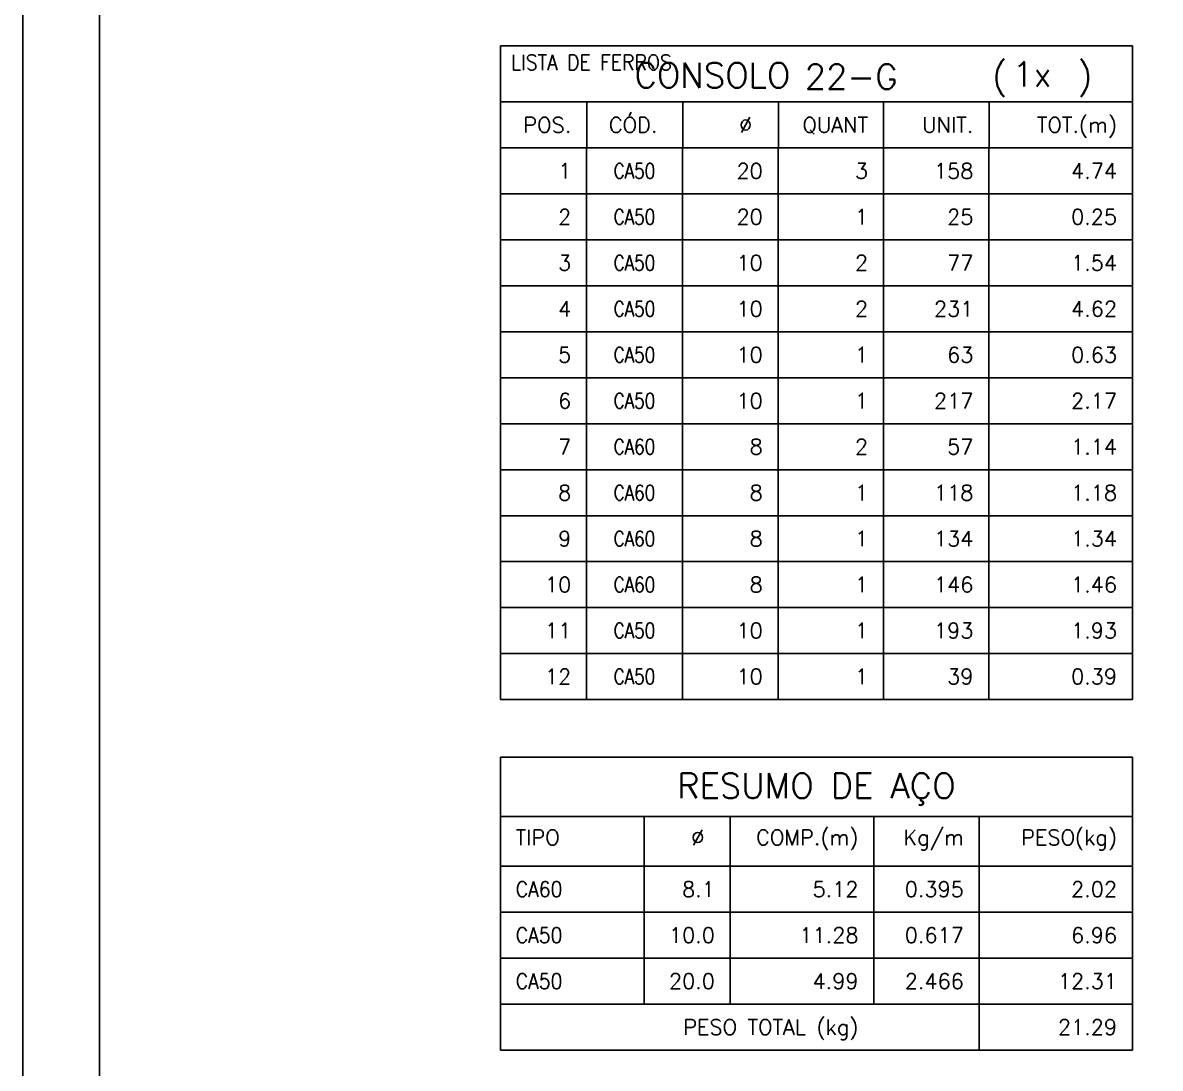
# Model space of a CAD drawing. Header units: centimetres. Extents: x 1658 to 27871, y 8240 to 11444.
# Drawn here: x 17581 to 18694, y 9045 to 10069 of the extents above; entities that cross this region are included whole.
import ezdxf
from ezdxf.enums import TextEntityAlignment as Align

# ---------------------------------------------------------------- set-up
doc = ezdxf.new("R2010")
doc.units = ezdxf.units.CM
doc.header["$LTSCALE"] = 50
doc.header["$MEASUREMENT"] = 0
for name, color, linetype in [('FORMATO-PRECON', 2, 'Continuous'), ('HACHURAS-PRECON', 1, 'Continuous'), ('LINHA-02-PRECON', 2, 'Continuous'), ('ListaF', 3, 'Continuous')]:
    doc.layers.add(name, color=color, linetype=linetype)
doc.styles.get("Standard").update_dxf_attribs({"font": 'romans.shx'})

# ---------------------------------------------------------------- blocks, each defined once
blk = doc.blocks.new('A$C2E607E54')
at = {"layer": 'FORMATO-PRECON'}
blk.add_lwpolyline([(0, 4200), (2970, 4200), (2970, 0), (0, 0)], close=True, dxfattribs=at)
at = {"layer": 'FORMATO-PRECON', "color": 6}
blk.add_lwpolyline([(100, 3950), (2870, 3950), (2870, 100), (100, 100)], close=True, dxfattribs=at)
blk = doc.blocks.new('LISTA DE FERROS CONSOLO')
at = {"color": 2}
for p, q in [((0, 0), (0, 100)), ((0, 100), (618.8, 100)), ((618.8, 100), (618.8, 0)), ((0, 45), (618.8, 45)), ((84.7, 45), (84.7, 0)), ((178.5, 45), (178.5, 0)), ((272.2, 45), (272.2, 0)), ((375, 45), (375, 0)), ((478.5, 45), (478.5, 0)), ((0, 0), (618.8, 0))]:
    blk.add_line(p, q, dxfattribs=at)
at = {"color": 4}
blk.add_text(' CONSOLO', height=24.38, dxfattribs=at).set_placement((199.2, 71.2), align=Align.MIDDLE_CENTER)
for s, p in [('(', (481.6, 58.2)), (')', (565, 58.2))]:
    blk.add_text(s, height=24.4, dxfattribs=at).set_placement(p)
at = {"color": 2}
for s, p in [('CÓD.', (153.8, 22.5)), ('POS.', (69.4, 22.5)), ('Ø ', (256.9, 22.5)), ('QUANT', (360, 22.5)), ('UNIT.', (463.1, 22.5)), ('TOT.(m)', (603.8, 22.5))]:
    blk.add_text(s, height=15, dxfattribs=at).set_placement(p, align=Align.MIDDLE_RIGHT)
at = {"color": 4, "insert": (89.1, 91.3), "char_height": 15, "width": 150.567, "attachment_point": 2}
blk.add_mtext('{\\W0.9;LISTA DE FERROS}', dxfattribs=at)
at = {"color": 4}
for tag, p in [('C', (297.9, 57.6)), ('D', (501.2, 60))]:
    blk.add_attdef(tag, p, '', height=24.4, dxfattribs=at)

msp = doc.modelspace()

# ---------------------------------------------------------------- linework, layer by layer
at = {"layer": 'ListaF', "color": 2}
for p, q in [((18048.4, 9405.99), (18048.4, 9945.99)), ((18048.4, 9945.99), (18667.15, 9945.99)), ((18132.77, 9945.99), (18132.77, 9405.99)), ((18226.52, 9945.99), (18226.52, 9405.99)), ((18320.27, 9945.99), (18320.27, 9405.99)), ((18423.4, 9945.99), (18423.4, 9405.99)), ((18526.52, 9945.99), (18526.52, 9405.99)), ((18667.15, 9945.99), (18667.15, 9405.99)), ((18048.4, 9900.99), (18667.15, 9900.99)), ((18048.4, 9855.99), (18667.15, 9855.99)), ((18048.4, 9810.99), (18667.15, 9810.99)), ((18048.4, 9765.99), (18667.15, 9765.99)), ((18048.4, 9720.99), (18667.15, 9720.99)), ((18048.4, 9675.99), (18667.15, 9675.99)), ((18048.4, 9630.99), (18667.15, 9630.99)), ((18048.4, 9585.99), (18667.15, 9585.99)), ((18048.4, 9540.99), (18667.15, 9540.99)), ((18048.4, 9495.99), (18667.15, 9495.99)), ((18048.4, 9450.99), (18667.15, 9450.99)), ((18048.4, 9405.99), (18667.15, 9405.99)), ((18048.4, 9062.79), (18048.4, 9349.74)), ((18048.4, 9349.74), (18667.15, 9349.74)), ((18667.15, 9349.74), (18667.15, 9062.79)), ((18048.4, 9291.61), (18667.15, 9291.61)), ((18189.02, 9291.61), (18189.02, 9107.79)), ((18273.4, 9291.61), (18273.4, 9107.79)), ((18414.02, 9291.61), (18414.02, 9107.79)), ((18517.15, 9291.61), (18517.15, 9062.79)), ((18048.4, 9242.86), (18667.15, 9242.86)), ((18048.4, 9197.79), (18667.15, 9197.79)), ((18048.4, 9152.79), (18667.15, 9152.79)), ((18048.4, 9107.79), (18667.15, 9107.79)), ((18667.15, 9062.79), (18048.4, 9062.79))]:
    msp.add_line(p, q, dxfattribs=at)

# ---------------------------------------------------------------- block references
at = {"layer": 'HACHURAS-PRECON', "xscale": 0.7499999999999996, "yscale": 0.7499999999999996, "zscale": 0.7499999999999996}
msp.add_blockref('A$C2E607E54', (17580.71, 8293.94), dxfattribs=at)
at = {"layer": 'LINHA-02-PRECON'}
msp.add_blockref('LISTA DE FERROS CONSOLO', (18048.4, 9945.99), dxfattribs=at).add_auto_attribs({'D': '1x', 'C': '22-G'})

# ---------------------------------------------------------------- texts
at = {"layer": 'ListaF', "color": 4}
msp.add_text('RESUMO DE AÇO', height=24.375, dxfattribs=at).set_placement((18357.77, 9321.61), align=Align.MIDDLE_CENTER)
at = {"layer": 'ListaF', "color": 2}
msp.add_text('TIPO', height=15, dxfattribs=at).set_placement((18063.4, 9270.99), align=Align.MIDDLE_LEFT)
for s, p in [('Ø ', (18258.4, 9270.99)), ('COMP.(m)', (18399.02, 9270.99)), ('Kg/m', (18502.15, 9270.99)), ('PESO(kg)', (18652.15, 9270.99))]:
    msp.add_text(s, height=15, dxfattribs=at).set_placement(p, align=Align.MIDDLE_RIGHT)
at = {"layer": 'ListaF', "color": 3, "width": 0.9}
for s, p in [('CA60', (18063.4, 9220.29)), ('CA50', (18063.4, 9175.29)), ('CA50', (18063.4, 9130.29))]:
    msp.add_text(s, height=15, dxfattribs=at).set_placement(p, align=Align.MIDDLE_LEFT)
at = {"layer": 'ListaF', "color": 3}
for s, p in [('8.1', (18258.4, 9220.29)), ('5.12', (18399.02, 9220.29)), ('0.395', (18502.15, 9220.29)), ('2.02', (18652.15, 9220.29)), ('10.0', (18258.4, 9175.29)), ('11.28', (18399.02, 9175.29)), ('0.617', (18502.15, 9175.29)), ('6.96', (18652.15, 9175.29)), ('20.0', (18258.4, 9130.29)), ('4.99', (18399.02, 9130.29)), ('2.466', (18502.15, 9130.29)), ('12.31', (18652.15, 9130.29)), ('PESO TOTAL (kg)', (18399.02, 9085.29)), ('21.29', (18652.15, 9085.29))]:
    msp.add_text(s, height=15, dxfattribs=at).set_placement(p, align=Align.MIDDLE_RIGHT)
at = {"layer": 'ListaF', "color": 3, "char_height": 15}
for s, insert, attachment_point in [('1', (18117.77, 9923.49), 6), ('{\\W0.8;CA50}', (18179.65, 9923.49), 5), ('20', (18305.27, 9923.49), 6), ('3', (18408.4, 9923.49), 6), ('158', (18511.52, 9923.49), 6), ('4.74', (18652.15, 9923.49), 6), ('2', (18117.77, 9878.49), 6), ('{\\W0.8;CA50}', (18179.65, 9878.49), 5), ('20', (18305.27, 9878.49), 6), ('1', (18408.4, 9878.49), 6), ('25', (18511.52, 9878.49), 6), ('0.25', (18652.15, 9878.49), 6), ('3', (18117.77, 9833.49), 6), ('{\\W0.8;CA50}', (18179.65, 9833.49), 5), ('10', (18305.27, 9833.49), 6), ('2', (18408.4, 9833.49), 6), ('77', (18511.52, 9833.49), 6), ('1.54', (18652.15, 9833.49), 6), ('4', (18117.77, 9788.49), 6), ('{\\W0.8;CA50}', (18179.65, 9788.49), 5), ('10', (18305.27, 9788.49), 6), ('2', (18408.4, 9788.49), 6), ('231', (18511.52, 9788.49), 6), ('4.62', (18652.15, 9788.49), 6), ('5', (18117.77, 9743.49), 6), ('{\\W0.8;CA50}', (18179.65, 9743.49), 5), ('10', (18305.27, 9743.49), 6), ('1', (18408.4, 9743.49), 6), ('63', (18511.52, 9743.49), 6), ('0.63', (18652.15, 9743.49), 6), ('6', (18117.77, 9698.49), 6), ('{\\W0.8;CA50}', (18179.65, 9698.49), 5), ('10', (18305.27, 9698.49), 6), ('1', (18408.4, 9698.49), 6), ('217', (18511.52, 9698.49), 6), ('2.17', (18652.15, 9698.49), 6), ('7', (18117.77, 9653.49), 6), ('{\\W0.8;CA60}', (18179.65, 9653.49), 5), ('8', (18305.27, 9653.49), 6), ('2', (18408.4, 9653.49), 6), ('57', (18511.52, 9653.49), 6), ('1.14', (18652.15, 9653.49), 6), ('8', (18117.77, 9608.49), 6), ('{\\W0.8;CA60}', (18179.65, 9608.49), 5), ('8', (18305.27, 9608.49), 6), ('1', (18408.4, 9608.49), 6), ('118', (18511.52, 9608.49), 6), ('1.18', (18652.15, 9608.49), 6), ('9', (18117.77, 9563.49), 6), ('{\\W0.8;CA60}', (18179.65, 9563.49), 5), ('8', (18305.27, 9563.49), 6), ('1', (18408.4, 9563.49), 6), ('134', (18511.52, 9563.49), 6), ('1.34', (18652.15, 9563.49), 6), ('10', (18117.77, 9518.49), 6), ('{\\W0.8;CA60}', (18179.65, 9518.49), 5), ('8', (18305.27, 9518.49), 6), ('1', (18408.4, 9518.49), 6), ('146', (18511.52, 9518.49), 6), ('1.46', (18652.15, 9518.49), 6), ('11', (18117.77, 9473.49), 6), ('{\\W0.8;CA50}', (18179.65, 9473.49), 5), ('10', (18305.27, 9473.49), 6), ('1', (18408.4, 9473.49), 6), ('193', (18511.52, 9473.49), 6), ('1.93', (18652.15, 9473.49), 6), ('12', (18117.77, 9428.49), 6), ('{\\W0.8;CA50}', (18179.65, 9428.49), 5), ('10', (18305.27, 9428.49), 6), ('1', (18408.4, 9428.49), 6), ('39', (18511.52, 9428.49), 6), ('0.39', (18652.15, 9428.49), 6)]:
    msp.add_mtext(s, dxfattribs=dict(at, insert=insert, attachment_point=attachment_point))

doc.saveas('drawing.dxf')
